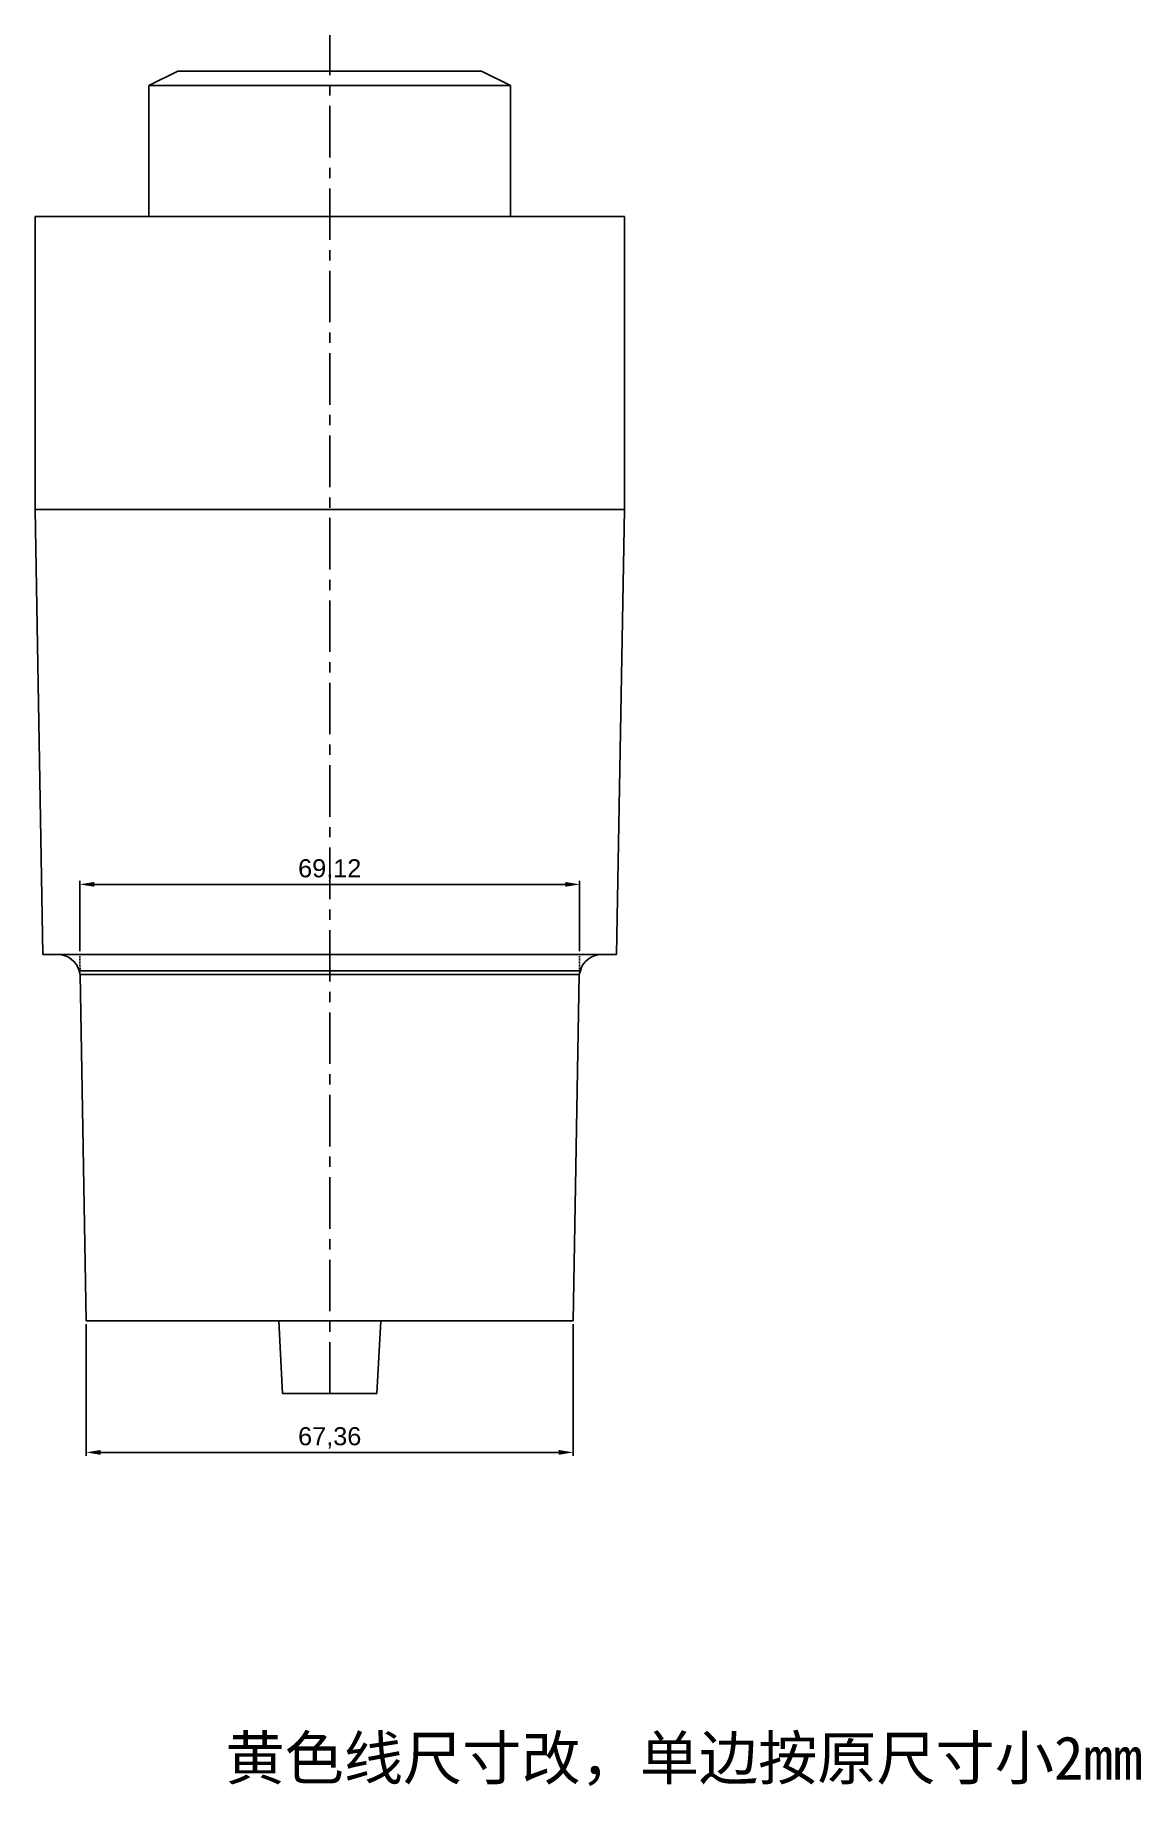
# Model space of a CAD drawing. Header units: millimetres. Extents: x 2283 to 2435, y 1375 to 1618.
import ezdxf

# ---------------------------------------------------------------- set-up
doc = ezdxf.new("R2010")
doc.units = ezdxf.units.MM
for name, pattern in [('CENTER', [0.6, 0.375, -0.075, 0.075, -0.075]), ('DIVIDE', [31.75, 12.7, -6.35, 0, -6.35, 0, -6.35]), ('HIDDEN', [0.2, 0.1, -0.1])]:
    doc.linetypes.add(name, pattern=pattern)
doc.layers.add('DEFAULT_2', color=8, linetype='HIDDEN')
doc.layers.add('dim', color=82, linetype='Continuous', lineweight=9)
doc.styles.get("Standard").update_dxf_attribs({"font": 'arial.ttf'})
doc.dimstyles.new('ISO-25', dxfattribs={"dimtxt": 2.5, "dimasz": 2.5, "dimexe": 1.25, "dimexo": 0.625, "dimtad": 1, "dimtxsty": 'Standard', "dimcen": 2.5, "dimadec": 0, "dimazin": 0, "dimtfac": 1, "dimtmove": 0, "dimatfit": 3, "dimfxl": 0, "dimarcsym": 0})

# ---------------------------------------------------------------- blocks, each defined once
blk = doc.blocks.new('*D4')
at = {"layer": 'Defpoints', "color": 0, "transparency": 16777216}
for p in [(2357.83, 1500.19), (2288.71, 1490.48), (2357.83, 1490.48)]:
    blk.add_point(p, dxfattribs=at)
at = {"layer": 'dim', "color": 0, "lineweight": -2, "transparency": 16777216}
for p, q in [((2288.71, 1490.97), (2288.71, 1500.69)), ((2290.71, 1500.19), (2355.83, 1500.19)), ((2357.83, 1490.97), (2357.83, 1500.69))]:
    blk.add_line(p, q, dxfattribs=at)
at = {"layer": 'dim', "color": 0, "transparency": 16777216}
for points in [[(2290.71, 1500.53), (2290.71, 1499.86), (2288.71, 1500.19)], [(2355.83, 1500.53), (2355.83, 1499.86), (2357.83, 1500.19)]]:
    blk.add_solid(points, dxfattribs=at)
at = {"layer": 'dim', "color": 0, "transparency": 16777216, "insert": (2323.27, 1502.19), "char_height": 2.5, "attachment_point": 5}
blk.add_mtext('69,12', dxfattribs=at)
blk = doc.blocks.new('*D5')
at = {"layer": 'Defpoints', "color": 0, "transparency": 16777216}
for p in [(2289.59, 1439.84), (2356.95, 1439.84), (2356.95, 1421.62)]:
    blk.add_point(p, dxfattribs=at)
at = {"layer": 'dim', "color": 0, "lineweight": -2, "transparency": 16777216}
for p, q in [((2289.59, 1439.34), (2289.59, 1421.12)), ((2356.95, 1439.34), (2356.95, 1421.12)), ((2291.59, 1421.62), (2354.95, 1421.62))]:
    blk.add_line(p, q, dxfattribs=at)
at = {"layer": 'dim', "color": 0, "transparency": 16777216}
for points in [[(2291.59, 1421.95), (2291.59, 1421.28), (2289.59, 1421.62)], [(2354.95, 1421.95), (2354.95, 1421.28), (2356.95, 1421.62)]]:
    blk.add_solid(points, dxfattribs=at)
at = {"layer": 'dim', "color": 0, "transparency": 16777216, "insert": (2323.27, 1423.62), "char_height": 2.5, "attachment_point": 5}
blk.add_mtext('67,36', dxfattribs=at)

msp = doc.modelspace()

# ---------------------------------------------------------------- linework, layer by layer
at = {"color": 1, "linetype": 'CENTER', "ltscale": 19}
msp.add_line((2323.27, 1429.752), (2323.27, 1617.688), dxfattribs=at)
for p, q in [((2302.27, 1612.688), (2298.27, 1610.688)), ((2344.27, 1612.688), (2348.27, 1610.688)), ((2282.52, 1592.588), (2282.52, 1552.06)), ((2364.02, 1592.588), (2364.02, 1552.06)), ((2282.52, 1552.06), (2364.02, 1552.06))]:
    msp.add_line(p, q)
at = {"color": 7, "linetype": 'Continuous'}
for p, q in [((2302.27, 1612.688), (2344.27, 1612.688)), ((2298.27, 1610.688), (2298.27, 1592.588)), ((2298.27, 1610.688), (2348.27, 1610.688)), ((2348.27, 1610.688), (2348.27, 1592.588)), ((2282.52, 1592.588), (2364.02, 1592.588)), ((2283.595, 1490.475), (2282.52, 1552.06)), ((2362.945, 1490.475), (2364.02, 1552.06)), ((2323.27, 1490.475), (2283.595, 1490.475)), ((2323.27, 1490.475), (2362.945, 1490.475)), ((2357.832, 1490.51), (2357.832, 1490.475)), ((2288.756, 1487.705), (2288.61, 1488.252)), ((2357.783, 1487.705), (2357.93, 1488.252)), ((2316.737, 1429.752), (2316.211, 1439.802)), ((2329.802, 1429.752), (2330.329, 1439.802)), ((2316.74, 1429.752), (2329.8, 1429.752))]:
    msp.add_line(p, q, dxfattribs=at)
at = {"color": 2, "linetype": 'DIVIDE', "ltscale": 0.01}
for p, q in [((2288.707, 1490.51), (2288.747, 1488.242)), ((2357.832, 1490.51), (2357.793, 1488.242))]:
    msp.add_line(p, q, dxfattribs=at)
at = {"color": 2, "linetype": 'Continuous'}
for p, q in [((2357.927, 1488.242), (2288.613, 1488.242)), ((2288.756, 1487.705), (2357.784, 1487.74)), ((2288.756, 1487.705), (2289.593, 1439.802)), ((2357.783, 1487.705), (2356.947, 1439.802)), ((2289.593, 1439.802), (2356.947, 1439.802))]:
    msp.add_line(p, q, dxfattribs=at)
for centre, start, end in [((2285.712, 1487.475), 15, 90), ((2360.827, 1487.475), 90, 165)]:
    msp.add_arc(centre, 3, start, end, dxfattribs=at)
at = {"color": 7, "linetype": 'Continuous'}
msp.add_arc((2360.827, 1487.475), 3, 90, 165, dxfattribs=at)
at = {"layer": 'DEFAULT_2', "color": 8, "linetype": 'HIDDEN'}
for p, q in [((2283.595, 1490.475), (2283.7, 1490.477)), ((2362.945, 1490.475), (2362.84, 1490.477)), ((2362.945, 1490.475), (2362.84, 1490.477))]:
    msp.add_line(p, q, dxfattribs=at)

# ---------------------------------------------------------------- texts
at = {"insert": (2308.851, 1382.346), "char_height": 6, "width": 198.11284, "attachment_point": 1}
msp.add_mtext('{\\fSimSun|b0|i0|c134|p2;黄色线尺寸改，单边按原尺寸小2mm}', dxfattribs=at)

# ---------------------------------------------------------------- dimensions: what is measured, and where the dimension line sits
at = {"layer": 'dim'}
for base, p1, p2, picture, middle in [((2357.832, 1500.192), (2288.708, 1490.475), (2357.832, 1490.475), '*D4', (2323.27, 1502.195)), ((2356.948, 1421.617), (2289.592, 1439.836), (2356.948, 1439.836), '*D5', (2323.27, 1423.619))]:
    dim = msp.add_linear_dim(base=base, p1=p1, p2=p2, dimstyle='ISO-25', override={"dimasz": 2, "dimexe": 0.49975, "dimexo": 0.49975, "dimgap": 0.49975}, dxfattribs=at)
    dim.commit()
    dim.dimension.update_dxf_attribs({"geometry": picture, "text_midpoint": middle})

doc.saveas('drawing.dxf')
